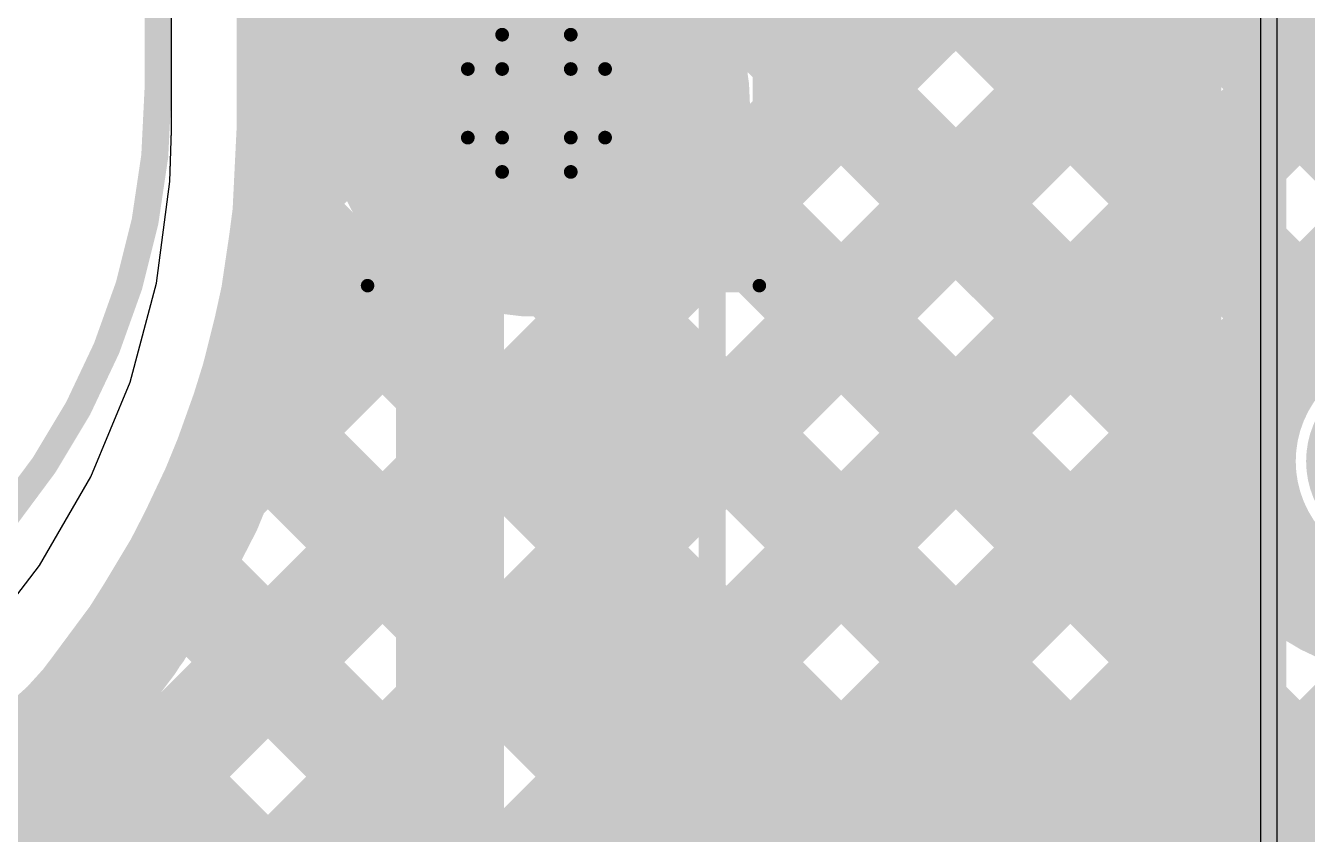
# Model space of a CAD drawing. Header units: millimetres. Extents: x 13 to 259, y -2 to 326.
# Drawn here: x 96.26 to 101.003, y 82.094 to 85.088 of the extents above; entities that cross this region are included whole.
import ezdxf

# ---------------------------------------------------------------- set-up
doc = ezdxf.new("R2010")
doc.units = ezdxf.units.MM
for name, color, linetype in [('BottomLayer', 5, 'Continuous'), ('BottomSolder', 6, 'Continuous'), ('ConnectLayer', 7, 'Continuous'), ('DrillDrawing', 1, 'Continuous'), ('Mechanical14', 56, 'Continuous'), ('Mechanical34', 56, 'Continuous'), ('Mechanical35', 56, 'Continuous'), ('Mechanical37', 56, 'Continuous'), ('Mechanical8', 56, 'Continuous'), ('MidLayer1', 16, 'Continuous'), ('MidLayer2', 76, 'Continuous'), ('MidLayer3', 90, 'Continuous'), ('MidLayer4', 156, 'Continuous'), ('MidLayer5', 130, 'Continuous'), ('MidLayer6', 216, 'Continuous'), ('MultiLayer', 9, 'Continuous'), ('TopLayer', 1, 'Continuous'), ('TopPaste', 8, 'Continuous'), ('TopSolder', 216, 'Continuous')]:
    doc.layers.add(name, color=color, linetype=linetype)

# ---------------------------------------------------------------- blocks, each defined once
blk = doc.blocks.new('PCB_CONN_1206F_40')
at = {"layer": 'Mechanical14', "const_width": 0.0999998}
for points in [[(-0.73208896, 1.0578592), (-0.73208896, -1.058672)], [(0.60927488, 1.0578592), (-0.73208896, 1.0578592)], [(0.61862208, -1.058672), (-0.73208896, -1.058672)]]:
    blk.add_lwpolyline(points, dxfattribs=at)
at = {"layer": 'Mechanical14', "const_width": 0.0499999}
for points in [[(-0.75708764, 1.0578592, 1), (-0.70709028, 1.0578592, 1)], [(-0.75708764, 1.0578592, 1), (-0.70709028, 1.0578592, 1)], [(0.5842761999999999, 1.0578592, 1), (0.63427356, 1.0578592, 1)], [(-0.75708764, -1.058672, 1), (-0.70709028, -1.058672, 1)], [(-0.75708764, -1.058672, 1), (-0.70709028, -1.058672, 1)], [(0.5936233999999999, -1.058672, 1), (0.64362076, -1.058672, 1)]]:
    blk.add_lwpolyline(points, format="xyb", close=True, dxfattribs=at)
at = {"layer": 'Mechanical34', "const_width": 0.0499999}
blk.add_lwpolyline([(0.62758574, -1.15628928), (-0.8249996199999998, -1.15000024)], dxfattribs=at)
at = {"layer": 'Mechanical34', "const_width": 0.02499868}
for points in [[(-0.8374989599999999, -1.15000024, 1), (-0.81250028, -1.15000024, 1)], [(0.6150864, -1.15628928, 1), (0.64008508, -1.15628928, 1)]]:
    blk.add_lwpolyline(points, format="xyb", close=True, dxfattribs=at)
at = {"layer": 'Mechanical35', "const_width": 0.0499999}
blk.add_lwpolyline([(0.62500002, 1.17499892), (-0.8249996199999998, 1.17499892)], dxfattribs=at)
at = {"layer": 'Mechanical35', "const_width": 0.02499868}
for points in [[(-0.8374989599999999, 1.17499892, 1), (-0.81250028, 1.17499892, 1)], [(0.6125006799999999, 1.17499892, 1), (0.63749936, 1.17499892, 1)]]:
    blk.add_lwpolyline(points, format="xyb", close=True, dxfattribs=at)
at = {"layer": 'Mechanical37', "const_width": 0.0499999}
blk.add_lwpolyline([(-0.8249996199999998, 1.17499892), (-0.8249996199999998, -1.15000024)], dxfattribs=at)
at = {"layer": 'Mechanical37', "const_width": 0.02499868}
for points in [[(-0.8374989599999999, 1.17499892, 1), (-0.81250028, 1.17499892, 1)], [(-0.8374989599999999, -1.15000024, 1), (-0.81250028, -1.15000024, 1)]]:
    blk.add_lwpolyline(points, format="xyb", close=True, dxfattribs=at)
at = {"layer": 'TopLayer'}
blk.add_solid([(-0.57500012, -0.8999982), (0.57500012, -0.8999982), (-0.57500012, 0.8999982), (0.57500012, 0.8999982)], dxfattribs=at)
at = {"layer": 'TopPaste'}
blk.add_solid([(-0.57500012, -0.8999982), (0.57500012, -0.8999982), (-0.57500012, 0.8999982), (0.57500012, 0.8999982)], dxfattribs=at)
at = {"layer": 'TopSolder'}
blk.add_solid([(-0.6766001199999999, -1.0015982), (0.6766001199999999, -1.0015982), (-0.6766001199999999, 1.0015982), (0.6766001199999999, 1.0015982)], dxfattribs=at)

msp = doc.modelspace()

# ---------------------------------------------------------------- linework, layer by layer
at = {"layer": 'BottomLayer', "const_width": 0.2499995}
msp.add_lwpolyline([(98.02504906, 84.80001074, 1), (98.27504601999999, 84.80001074, 1)], format="xyb", close=True, dxfattribs=at)
at = {"layer": 'BottomSolder', "const_width": 0.3515995}
msp.add_lwpolyline([(101.17424774, 83.47500957999999, 1), (101.5258447, 83.47500957999999, 1)], format="xyb", close=True, dxfattribs=at)
at = {"layer": 'ConnectLayer'}
for p, q in [((96.80004261999999, 84.70000585999999), (96.80004261999999, 118.75903604)), ((96.80004516, 84.70001094), (96.80004516, 118.7590208)), ((100.83111152, 77.72501092), (100.83111152, 95.34991597999999)), ((96.79381962, 84.51032373999999), (96.80002737999999, 84.69999315999999)), ((96.79383993999998, 84.51034152), (96.80004516, 84.70001094)), ((96.80002737999999, 84.69999315999999), (96.80004261999999, 84.70000585999999)), ((96.7443074, 84.13423356), (96.79381962, 84.51032373999999)), ((96.74433026, 84.13424626), (96.79383993999998, 84.51034152)), ((96.64612878, 83.76782331999999), (96.7443074, 84.13423356)), ((96.64615418, 83.76783094), (96.74433026, 84.13424626)), ((96.50096269999999, 83.41736173999999), (96.64612878, 83.76782331999999)), ((96.5009881, 83.41736682), (96.64615418, 83.76783094)), ((96.31129327999999, 83.08884576), (96.50096269999999, 83.41736173999999)), ((96.31131868, 83.0888483), (96.5009881, 83.41736682)), ((96.08036917999999, 82.78789893999999), (96.31129327999999, 83.08884576)), ((96.08039203999999, 82.7878964), (96.31131868, 83.0888483))]:
    msp.add_line(p, q, dxfattribs=at)
at = {"layer": 'ConnectLayer', "const_width": 0.3999992}
for points in [[(89.49074304, 72.52019023999999), (113.0826542, 96.1121014)], [(89.49074304, 72.52019023999999), (113.0826542, 96.1121014)], [(99.32054303999999, 82.35001056), (111.0205425, 94.05001001999999)], [(100.48445232, 81.10348524), (100.48445232, 89.99653323999999)], [(98.18701723999999, 87.64034796), (113.13861548, 72.68874971999999)], [(98.18701723999999, 87.64034796), (113.13861548, 72.68874971999999)], [(97.24004174, 84.70000585999999), (97.24004174, 87.23257382)], [(97.24004174, 84.70000585999999), (97.24004174, 87.23257382)], [(97.24004174, 84.70000585999999), (97.24004174, 87.23257382)], [(97.24004174, 84.70000585999999), (97.24004174, 87.23257382)], [(97.24004174, 84.70000585999999), (97.24004174, 87.23257382)], [(98.23645325999999, 84.66003133999999), (100.77881292, 87.20239099999999)], [(98.64550502, 87.18179667999999), (103.4772886, 82.35001056)], [(98.66479124, 85.088349), (100.778818, 87.20237576)], [(98.66479124, 85.088349), (100.778818, 87.20237576)], [(97.82443986, 87.15434943999999), (100.48445232, 84.49433698)], [(97.82447287999999, 87.15436467999999), (101.0168922, 83.96194536)], [(97.82447287999999, 87.15436467999999), (101.0168922, 83.96194536)], [(98.66479124, 85.088349), (100.48445232, 86.90801008)], [(87.01197736, 72.58700748), (101.20347806, 86.77850818)], [(87.01197736, 72.58700748), (101.20347806, 86.77850818)], [(98.37029856, 83.945349), (101.20346028, 86.77851071999999)], [(98.37029856, 83.945349), (101.20346028, 86.77851071999999)], [(98.37029856, 86.60847296), (101.01685156, 83.96191995999999)], [(92.49664, 78.07167012), (100.48445232, 86.05948244)], [(93.78998005999999, 79.36501018), (100.37498086, 85.95001098)], [(96.33556297999999, 79.36501018), (102.92056378, 85.95001098)], [(98.66479124, 85.088349), (99.52645322, 85.95001098)], [(99.02882657999999, 85.95001098), (101.0168922, 83.96194536)], [(99.87735422, 85.95001098), (106.46235502, 79.36501018)], [(98.21417492, 85.91606895999999), (100.77164504, 83.35859883999998)], [(93.15136818, 77.87787066), (100.79420278, 85.52070526)], [(93.15136818, 77.87787066), (100.79420278, 85.52070526)], [(94.63850769999999, 79.36501018), (100.79420278, 85.52070526)], [(98.37029856, 83.09682135999999), (100.7941977, 85.5207205)], [(98.64749637999999, 85.48276528), (100.48445232, 83.64580933999999)], [(98.64751415999999, 85.48279576), (100.7716298, 83.35868011999999)], [(98.64751415999999, 85.48279576), (100.7716298, 83.35868011999999)], [(98.64751415999999, 85.48279576), (100.7716298, 83.35868011999999)], [(93.34516764, 78.07167012), (100.48445232, 85.2109548)], [(97.24004174, 85.19321289999999), (97.56411272, 84.86914192)], [(97.24004174, 85.19321289999999), (97.56411272, 84.86914192)], [(97.24004174, 85.19321289999999), (97.56411272, 84.86914192)], [(97.24004174, 85.19321289999999), (97.56411272, 84.86914192)], [(97.24004174, 85.19316463999999), (97.56410763999999, 84.86909874)], [(93.59605106, 77.4740259), (101.25781628, 85.13579112)], [(93.59605106, 77.4740259), (101.25781628, 85.13579112)], [(95.48703533999999, 79.36501018), (101.25781628, 85.13579112)], [(98.47201539999999, 82.35001056), (101.2577985, 85.13579365999999)], [(98.28191164, 84.99980459999999), (100.93170568, 82.35001056)], [(97.23443341999999, 84.50651882), (97.56097582, 84.83306121999999)], [(97.23443341999999, 84.50651882), (97.56097582, 84.83306121999999)], [(97.23443341999999, 84.50651882), (97.56097582, 84.83306121999999)], [(97.23443341999999, 84.50651882), (97.56097582, 84.83306121999999)], [(97.23443341999999, 84.50651882), (97.56097582, 84.83306121999999)], [(98.69870024, 84.58303378), (100.48445232, 82.7972817)], [(98.69871294, 84.58306934), (111.50464872, 71.77713356)], [(98.69871294, 84.58306934), (111.50464872, 71.77713356)], [(98.69871294, 84.58306934), (103.9167721, 79.36501018)], [(94.19369527999999, 78.07167012), (100.48445232, 84.36242716)], [(97.22287388, 84.36180485999999), (100.47982444, 81.1048543)], [(97.22287895999999, 84.36184804), (100.47989302, 81.10483398)], [(97.22287895999999, 84.36184804), (100.47989302, 81.10483398)], [(97.22287895999999, 84.36184804), (97.83029963999999, 83.75442736)], [(97.22287895999999, 84.36184804), (100.47989302, 81.10483398)], [(96.976819, 83.40037676), (97.86170928, 84.28526704)], [(96.976819, 83.40037676), (97.86170928, 84.28526704)], [(96.976819, 83.40037676), (97.86170928, 84.28526704)], [(96.976819, 83.40037676), (97.86170928, 84.28526704)], [(97.83029963999999, 81.80000658), (97.83029963999999, 84.30416718)], [(98.37029856, 82.35001056), (98.37029856, 84.30416718)], [(96.976819, 83.40037676), (97.83029963999999, 84.25385739999999)], [(98.21913554, 84.21407084), (100.48445232, 81.94875406)], [(98.21917872, 84.21407592), (101.04561452, 81.38764012)], [(98.21917872, 84.21407592), (101.04561452, 81.38764012)], [(98.21917872, 84.21407592), (101.04561452, 81.38764012)], [(98.37029856, 84.06289004), (100.08317804, 82.35001056)], [(97.07452771999999, 83.66162338), (99.5465497, 81.1896014)], [(97.07454041999999, 83.66165894), (99.54659287999999, 81.18960648)], [(97.07454041999999, 83.66165894), (99.54659287999999, 81.18960648)], [(97.07454041999999, 83.66165894), (97.83029963999999, 82.90589972)], [(97.07454041999999, 83.66165894), (99.54659287999999, 81.18960648)], [(95.04222292, 78.07167012), (100.48445232, 83.51389952)], [(96.47504708, 82.05007719999999), (97.83029963999999, 83.40532976)], [(98.37029856, 83.21436239999998), (99.23465039999999, 82.35001056)], [(96.8161259, 83.07149756), (98.87133134, 81.01629212)], [(96.81614368, 83.07152804), (98.8713669, 81.01630481999999)], [(96.81614368, 83.07152804), (98.8713669, 81.01630481999999)], [(96.81614368, 83.07152804), (97.83029963999999, 82.05737208)], [(96.81614368, 83.07152804), (98.8713669, 81.01630481999999)], [(98.80755448, 80.98847404), (100.90581546, 83.08673501999999)], [(98.80755448, 80.98847404), (100.90581546, 83.08673501999999)], [(98.80755448, 80.98847404), (100.90581546, 83.08673501999999)], [(100.16907068, 82.35001056), (100.9058053, 83.08674518)], [(99.86960975999999, 81.20200168), (101.61592072, 82.94831264)], [(99.86960975999999, 81.20200168), (101.61592072, 82.94831264)], [(99.86960975999999, 81.20200168), (101.61592072, 82.94831264)], [(101.01759832, 82.35001056), (101.61588008, 82.94829232)], [(98.80755448, 80.98847404), (100.48445232, 82.66537188)], [(96.47107706, 82.56801875999999), (98.3346268, 80.70446902)], [(96.47109992, 82.56804416), (98.33465473999999, 80.70448934)], [(96.47109992, 82.56804416), (98.33465473999999, 80.70448934)], [(96.47109992, 82.56804416), (98.33465473999999, 80.70448934)], [(96.47504708, 81.80000658), (96.47504708, 82.57281681999999)], [(96.47504708, 82.56409699999999), (97.2391375, 81.80000658)], [(97.0735041, 81.80000658), (97.83029963999999, 82.55680212)], [(98.37029856, 82.35001056), (122.17504902, 82.35001056)], [(96.04814673999999, 82.14242143999999), (97.9085037, 80.28206448)], [(96.04817214, 82.1424443), (97.90852401999999, 80.28209242)], [(96.04817214, 82.1424443), (97.90852401999999, 80.28209242)], [(96.04817214, 82.1424443), (97.90852401999999, 80.28209242)]]:
    msp.add_lwpolyline(points, dxfattribs=at)
at = {"layer": 'ConnectLayer'}
for points, const_width in [([(101.94004504, 85.71853569999999, 1), (100.7600474, 85.71853569999999, 1)], 0.3999992), ([(101.94004504, 85.71853569999999, 1), (100.7600474, 85.71853569999999, 1)], 0.3999992), ([(101.94004504, 85.71853569999999, 1), (100.7600474, 85.71853569999999, 1)], 0.3999992), ([(97.14004193999999, 85.19321289999999, 1), (97.34004154, 85.19321289999999, 1)], 0.1999996), ([(97.14004193999999, 85.19321289999999, 1), (97.34004154, 85.19321289999999, 1)], 0.1999996), ([(97.14004193999999, 85.19321289999999, 1), (97.34004154, 85.19321289999999, 1)], 0.1999996), ([(97.14004193999999, 85.19321289999999, 1), (97.34004154, 85.19321289999999, 1)], 0.1999996), ([(97.14004193999999, 85.19316463999999, 1), (97.34004154, 85.19316463999999, 1)], 0.1999996), ([(100.38445252, 85.2109548, 1), (100.58445212, 85.2109548, 1)], 0.1999996), ([(98.56479144, 85.088349, 1), (98.76479103999999, 85.088349, 1)], 0.1999996), ([(98.56479144, 85.088349, 1), (98.76479103999999, 85.088349, 1)], 0.1999996), ([(98.56479144, 85.088349, 1), (98.76479103999999, 85.088349, 1)], 0.1999996), ([(98.56479144, 85.088349, 1), (98.76479103999999, 85.088349, 1)], 0.1999996), ([(98.18191184, 84.99980459999999, 1), (98.38191144, 84.99980459999999, 1)], 0.1999996), ([(97.46410784, 84.86909874, 1), (97.66410744, 84.86909874, 1)], 0.1999996), ([(97.46411291999999, 84.86914192, 1), (97.66411251999999, 84.86914192, 1)], 0.1999996), ([(97.46411291999999, 84.86914192, 1), (97.66411251999999, 84.86914192, 1)], 0.1999996), ([(97.46411291999999, 84.86914192, 1), (97.66411251999999, 84.86914192, 1)], 0.1999996), ([(97.46411291999999, 84.86914192, 1), (97.66411251999999, 84.86914192, 1)], 0.1999996), ([(97.46097601999999, 84.83306121999999, 1), (97.66097562, 84.83306121999999, 1)], 0.1999996), ([(97.46097601999999, 84.83306121999999, 1), (97.66097562, 84.83306121999999, 1)], 0.1999996), ([(97.46097601999999, 84.83306121999999, 1), (97.66097562, 84.83306121999999, 1)], 0.1999996), ([(97.46097601999999, 84.83306121999999, 1), (97.66097562, 84.83306121999999, 1)], 0.1999996), ([(97.46097601999999, 84.83306121999999, 1), (97.66097562, 84.83306121999999, 1)], 0.1999996), ([(98.02295102, 84.8420325, 1), (98.22295061999999, 84.8420325, 1)], 0.1999996), ([(98.02295102, 84.8420325, 1), (98.22295061999999, 84.8420325, 1)], 0.1999996), ([(98.02295102, 84.75798898, 1), (98.22295061999999, 84.75798898, 1)], 0.1999996), ([(98.02295102, 84.75798898, 1), (98.22295061999999, 84.75798898, 1)], 0.1999996), ([(98.02295102, 84.75798898, 1), (98.22295061999999, 84.75798898, 1)], 0.1999996), ([(98.64004656, 84.80001074, 1), (98.84004615999999, 84.80001074, 1)], 0.1999996), ([(98.64004656, 84.80001074, 1), (98.84004615999999, 84.80001074, 1)], 0.1999996), ([(98.64004656, 84.80001074, 1), (98.84004615999999, 84.80001074, 1)], 0.1999996), ([(98.64004656, 84.80001074, 1), (98.84004615999999, 84.80001074, 1)], 0.1999996), ([(98.64004656, 84.80001074, 1), (98.84004615999999, 84.80001074, 1)], 0.1999996), ([(98.64004656, 84.80001074, 1), (98.84004615999999, 84.80001074, 1)], 0.1999996), ([(98.64004656, 84.80001074, 1), (98.84004615999999, 84.80001074, 1)], 0.1999996), ([(98.64004656, 84.80001074, 1), (98.84004615999999, 84.80001074, 1)], 0.1999996), ([(97.14004193999999, 84.70000585999999, 1), (97.34004154, 84.70000585999999, 1)], 0.1999996), ([(97.14004193999999, 84.70000585999999, 1), (97.34004154, 84.70000585999999, 1)], 0.1999996), ([(97.14004193999999, 84.70000585999999, 1), (97.34004154, 84.70000585999999, 1)], 0.1999996), ([(97.14004193999999, 84.70000585999999, 1), (97.34004154, 84.70000585999999, 1)], 0.1999996), ([(97.14004193999999, 84.70000585999999, 1), (97.34004154, 84.70000585999999, 1)], 0.1999996), ([(97.14004193999999, 84.70000585999999, 1), (97.34004154, 84.70000585999999, 1)], 0.1999996), ([(97.14004193999999, 84.70000585999999, 1), (97.34004154, 84.70000585999999, 1)], 0.1999996), ([(97.14004193999999, 84.70000585999999, 1), (97.34004154, 84.70000585999999, 1)], 0.1999996), ([(97.14004193999999, 84.70000585999999, 1), (97.34004154, 84.70000585999999, 1)], 0.1999996), ([(97.14004193999999, 84.70000585999999, 1), (97.34004154, 84.70000585999999, 1)], 0.1999996), ([(98.13645346, 84.66003133999999, 1), (98.33645306, 84.66003133999999, 1)], 0.1999996), ([(98.59870044, 84.58303378, 1), (98.79870004, 84.58303378, 1)], 0.1999996), ([(98.59871314, 84.58306934, 1), (98.79871273999998, 84.58306934, 1)], 0.1999996), ([(98.59871314, 84.58306934, 1), (98.79871273999998, 84.58306934, 1)], 0.1999996), ([(98.59871314, 84.58306934, 1), (98.79871273999998, 84.58306934, 1)], 0.1999996), ([(97.13443362, 84.50651882, 1), (97.33443322, 84.50651882, 1)], 0.1999996), ([(97.13443362, 84.50651882, 1), (97.33443322, 84.50651882, 1)], 0.1999996), ([(97.13443362, 84.50651882, 1), (97.33443322, 84.50651882, 1)], 0.1999996), ([(97.13443362, 84.50651882, 1), (97.33443322, 84.50651882, 1)], 0.1999996), ([(97.13443362, 84.50651882, 1), (97.33443322, 84.50651882, 1)], 0.1999996), ([(100.38445252, 84.49433698, 1), (100.58445212, 84.49433698, 1)], 0.1999996), ([(97.12287407999999, 84.36180485999999, 1), (97.32287367999999, 84.36180485999999, 1)], 0.1999996), ([(97.12287916, 84.36184804, 1), (97.32287876, 84.36184804, 1)], 0.1999996), ([(97.12287916, 84.36184804, 1), (97.32287876, 84.36184804, 1)], 0.1999996), ([(97.12287916, 84.36184804, 1), (97.32287876, 84.36184804, 1)], 0.1999996), ([(97.12287916, 84.36184804, 1), (97.32287876, 84.36184804, 1)], 0.1999996), ([(100.38445252, 84.36242716, 1), (100.58445212, 84.36242716, 1)], 0.1999996), ([(97.73029984, 84.30416718, 1), (97.93029944, 84.30416718, 1)], 0.1999996), ([(97.73029984, 84.30416718, 1), (97.93029944, 84.30416718, 1)], 0.1999996), ([(97.76170948, 84.28526704, 1), (97.96170907999999, 84.28526704, 1)], 0.1999996), ([(97.76170948, 84.28526704, 1), (97.96170907999999, 84.28526704, 1)], 0.1999996), ([(97.76170948, 84.28526704, 1), (97.96170907999999, 84.28526704, 1)], 0.1999996), ([(97.76170948, 84.28526704, 1), (97.96170907999999, 84.28526704, 1)], 0.1999996), ([(98.27029876, 84.30416718, 1), (98.47029835999999, 84.30416718, 1)], 0.1999996), ([(98.27029876, 84.30416718, 1), (98.47029835999999, 84.30416718, 1)], 0.1999996), ([(98.27029876, 84.30416718, 1), (98.47029835999999, 84.30416718, 1)], 0.1999996), ([(97.73029984, 84.25385739999999, 1), (97.93029944, 84.25385739999999, 1)], 0.1999996), ([(98.11913574, 84.21407084, 1), (98.31913533999999, 84.21407084, 1)], 0.1999996), ([(98.11917892, 84.21407592, 1), (98.31917852, 84.21407592, 1)], 0.1999996), ([(98.11917892, 84.21407592, 1), (98.31917852, 84.21407592, 1)], 0.1999996), ([(98.11917892, 84.21407592, 1), (98.31917852, 84.21407592, 1)], 0.1999996), ([(98.27029876, 84.06289004, 1), (98.47029835999999, 84.06289004, 1)], 0.1999996), ([(101.94004504, 83.47500957999999, 1), (100.7600474, 83.47500957999999, 1)], 0.3999992), ([(101.94004504, 83.47500957999999, 1), (100.7600474, 83.47500957999999, 1)], 0.3999992), ([(101.94004504, 83.47500957999999, 1), (100.7600474, 83.47500957999999, 1)], 0.3999992), ([(101.94004504, 83.47500957999999, 1), (100.7600474, 83.47500957999999, 1)], 0.3999992), ([(100.91685176, 83.96191995999999, 1), (101.11685136, 83.96191995999999, 1)], 0.1999996), ([(100.9168924, 83.96194536, 1), (101.116892, 83.96194536, 1)], 0.1999996), ([(100.9168924, 83.96194536, 1), (101.116892, 83.96194536, 1)], 0.1999996), ([(100.9168924, 83.96194536, 1), (101.116892, 83.96194536, 1)], 0.1999996), ([(98.27029876, 83.945349, 1), (98.47029835999999, 83.945349, 1)], 0.1999996), ([(98.27029876, 83.945349, 1), (98.47029835999999, 83.945349, 1)], 0.1999996), ([(97.73029984, 83.75442736, 1), (97.93029944, 83.75442736, 1)], 0.1999996), ([(96.97452791999999, 83.66162338, 1), (97.17452752, 83.66162338, 1)], 0.1999996), ([(96.97454062, 83.66165894, 1), (97.17454022, 83.66165894, 1)], 0.1999996), ([(96.97454062, 83.66165894, 1), (97.17454022, 83.66165894, 1)], 0.1999996), ([(96.97454062, 83.66165894, 1), (97.17454022, 83.66165894, 1)], 0.1999996), ([(96.97454062, 83.66165894, 1), (97.17454022, 83.66165894, 1)], 0.1999996), ([(100.38445252, 83.64580933999999, 1), (100.58445212, 83.64580933999999, 1)], 0.1999996), ([(100.38445252, 83.51389952, 1), (100.58445212, 83.51389952, 1)], 0.1999996), ([(100.6600476, 83.47500957999999, 1), (100.8600472, 83.47500957999999, 1)], 0.1999996), ([(100.6600476, 83.47500957999999, 1), (100.8600472, 83.47500957999999, 1)], 0.1999996), ([(100.6600476, 83.47500957999999, 1), (100.8600472, 83.47500957999999, 1)], 0.1999996), ([(100.6600476, 83.47500957999999, 1), (100.8600472, 83.47500957999999, 1)], 0.1999996), ([(96.8768192, 83.40037676, 1), (97.07681879999998, 83.40037676, 1)], 0.1999996), ([(96.8768192, 83.40037676, 1), (97.07681879999998, 83.40037676, 1)], 0.1999996), ([(96.8768192, 83.40037676, 1), (97.07681879999998, 83.40037676, 1)], 0.1999996), ([(96.8768192, 83.40037676, 1), (97.07681879999998, 83.40037676, 1)], 0.1999996), ([(96.8768192, 83.40037676, 1), (97.07681879999998, 83.40037676, 1)], 0.1999996), ([(97.73029984, 83.40532976, 1), (97.93029944, 83.40532976, 1)], 0.1999996), ([(100.67163, 83.35868011999999, 1), (100.8716296, 83.35868011999999, 1)], 0.1999996), ([(100.67163, 83.35868011999999, 1), (100.8716296, 83.35868011999999, 1)], 0.1999996), ([(100.67163, 83.35868011999999, 1), (100.8716296, 83.35868011999999, 1)], 0.1999996), ([(100.67164524, 83.35859883999998, 1), (100.87164484, 83.35859883999998, 1)], 0.1999996), ([(98.27029876, 83.21436239999998, 1), (98.47029835999999, 83.21436239999998, 1)], 0.1999996), ([(98.27029876, 83.09682135999999, 1), (98.47029835999999, 83.09682135999999, 1)], 0.1999996), ([(96.7161261, 83.07149756, 1), (96.9161257, 83.07149756, 1)], 0.1999996), ([(96.71614388, 83.07152804, 1), (96.91614347999999, 83.07152804, 1)], 0.1999996), ([(96.71614388, 83.07152804, 1), (96.91614347999999, 83.07152804, 1)], 0.1999996), ([(96.71614388, 83.07152804, 1), (96.91614347999999, 83.07152804, 1)], 0.1999996), ([(96.71614388, 83.07152804, 1), (96.91614347999999, 83.07152804, 1)], 0.1999996), ([(100.8058055, 83.08674518, 1), (101.0058051, 83.08674518, 1)], 0.1999996), ([(100.80581566, 83.08673501999999, 1), (101.00581526, 83.08673501999999, 1)], 0.1999996), ([(100.80581566, 83.08673501999999, 1), (101.00581526, 83.08673501999999, 1)], 0.1999996), ([(100.80581566, 83.08673501999999, 1), (101.00581526, 83.08673501999999, 1)], 0.1999996), ([(97.73029984, 82.90589972, 1), (97.93029944, 82.90589972, 1)], 0.1999996), ([(100.38445252, 82.7972817, 1), (100.58445212, 82.7972817, 1)], 0.1999996), ([(100.38445252, 82.66537188, 1), (100.58445212, 82.66537188, 1)], 0.1999996), ([(96.37107725999999, 82.56801875999999, 1), (96.57107685999999, 82.56801875999999, 1)], 0.1999996), ([(96.37110012, 82.56804416, 1), (96.57109971999999, 82.56804416, 1)], 0.1999996), ([(96.37110012, 82.56804416, 1), (96.57109971999999, 82.56804416, 1)], 0.1999996), ([(96.37110012, 82.56804416, 1), (96.57109971999999, 82.56804416, 1)], 0.1999996), ([(96.37504727999999, 82.57281681999999, 1), (96.57504687999999, 82.57281681999999, 1)], 0.1999996), ([(96.37504727999999, 82.57281681999999, 1), (96.57504687999999, 82.57281681999999, 1)], 0.1999996), ([(96.37504727999999, 82.56409699999999, 1), (96.57504687999999, 82.56409699999999, 1)], 0.1999996), ([(97.73029984, 82.55680212, 1), (97.93029944, 82.55680212, 1)], 0.1999996), ([(98.27029876, 82.35001056, 1), (98.47029835999999, 82.35001056, 1)], 0.1999996), ([(98.27029876, 82.35001056, 1), (98.47029835999999, 82.35001056, 1)], 0.1999996), ([(98.3720156, 82.35001056, 1), (98.5720152, 82.35001056, 1)], 0.1999996), ([(99.13465059999999, 82.35001056, 1), (99.3346502, 82.35001056, 1)], 0.1999996), ([(99.22054324, 82.35001056, 1), (99.42054284, 82.35001056, 1)], 0.1999996), ([(99.98317824, 82.35001056, 1), (100.18317784, 82.35001056, 1)], 0.1999996), ([(100.06907088, 82.35001056, 1), (100.26907048, 82.35001056, 1)], 0.1999996), ([(100.83170588, 82.35001056, 1), (101.03170548, 82.35001056, 1)], 0.1999996), ([(100.91759852, 82.35001056, 1), (101.11759812, 82.35001056, 1)], 0.1999996), ([(97.73029984, 82.05737208, 1), (97.93029944, 82.05737208, 1)], 0.1999996), ([(96.37504727999999, 82.05007719999999, 1), (96.57504687999999, 82.05007719999999, 1)], 0.1999996), ([(100.38445252, 81.94875406, 1), (100.58445212, 81.94875406, 1)], 0.1999996)]:
    msp.add_lwpolyline(points, format="xyb", close=True, dxfattribs=dict(at, const_width=const_width))
at = {"layer": 'ConnectLayer', "const_width": 0.3999992}
for points in [[(101.94004504, 85.71853569999999, -1.225025785358467), (100.80735236, 85.95001098)], [(98.74004636, 84.80001074, -1.696587115094359), (97.83684013999999, 85.30001227999999)], [(98.74004636, 84.80001074, -1.696587115094359), (97.83684013999999, 85.30001227999999)], [(98.74004636, 84.80001074, -1.696587115094359), (97.83684013999999, 85.30001227999999)], [(98.74004636, 84.80001074, -1.696587115094359), (97.83684013999999, 85.30001227999999)], [(97.83029963999999, 84.30416718, -0.5450336815793821), (97.83029963999999, 85.2958543)], [(98.37029856, 85.2958543, -0.2548212656525748), (98.12295082, 84.8420325)], [(98.46325493999998, 85.30001227999999, -0.2583217546339066), (98.74004636, 84.80001074)], [(98.46325493999998, 85.30001227999999, -0.2583217546339066), (98.74004636, 84.80001074)], [(98.46325493999998, 85.30001227999999, -0.2583217546339066), (98.74004636, 84.80001074)], [(98.46325493999998, 85.30001227999999, -0.2583217546339066), (98.74004636, 84.80001074)], [(98.12295082, 84.75798898, -0.5450336815793821), (98.12295082, 84.8420325)], [(98.12295082, 84.75798898, -0.2548214994162751), (98.37029856, 84.30416718)], [(98.12295082, 84.75798898, -0.2548212656525748), (98.37029856, 84.30416718)], [(97.24004174, 84.70000585999999, -0.4140728472703051), (93.90165369999998, 81.36001253999999)], [(97.24004174, 84.70000585999999, -0.4140728472703051), (93.90165369999998, 81.36001253999999)], [(97.24004174, 84.70000585999999, -0.4140728472703051), (93.90165369999998, 81.36001253999999)], [(97.24004174, 84.70000585999999, -0.4140728472703051), (93.90165369999998, 81.36001253999999)], [(97.24004174, 84.70000585999999, -0.1743476052873754), (96.47504708, 82.57281681999999)]]:
    msp.add_lwpolyline(points, format="xyb", dxfattribs=at)
at = {"layer": 'DrillDrawing', "const_width": 0.0508}
for points in [[(98.02304754, 84.92701074), (98.02304754, 85.05401074)], [(98.02304754, 85.05401074), (98.27704754, 85.05401074)], [(98.27704754, 84.92701074), (98.27704754, 85.05401074)], [(97.89604754, 84.67301074), (97.89604754, 84.92701074)], [(97.89604754, 84.92701074), (98.02304754, 84.92701074)], [(98.27704754, 84.92701074), (98.40404754, 84.92701074)], [(98.40404754, 84.67301074), (98.40404754, 84.92701074)], [(97.89604754, 84.67301074), (98.02304754, 84.67301074)], [(98.02304754, 84.54601074), (98.02304754, 84.67301074)], [(98.27704754, 84.67301074), (98.40404754, 84.67301074)], [(98.27704754, 84.54601074), (98.27704754, 84.67301074)], [(98.02304754, 84.54601074), (98.27704754, 84.54601074)]]:
    msp.add_lwpolyline(points, dxfattribs=at)
at = {"layer": 'DrillDrawing', "const_width": 0.0254}
for points in [[(98.01034754, 85.05401074, 1), (98.03574753999999, 85.05401074, 1)], [(98.01034754, 85.05401074, 1), (98.03574753999999, 85.05401074, 1)], [(98.26434753999999, 85.05401074, 1), (98.28974754, 85.05401074, 1)], [(98.26434753999999, 85.05401074, 1), (98.28974754, 85.05401074, 1)], [(97.88334753999999, 84.92701074, 1), (97.90874754, 84.92701074, 1)], [(97.88334753999999, 84.92701074, 1), (97.90874754, 84.92701074, 1)], [(98.01034754, 84.92701074, 1), (98.03574753999999, 84.92701074, 1)], [(98.01034754, 84.92701074, 1), (98.03574753999999, 84.92701074, 1)], [(98.26434753999999, 84.92701074, 1), (98.28974754, 84.92701074, 1)], [(98.26434753999999, 84.92701074, 1), (98.28974754, 84.92701074, 1)], [(98.39134753999998, 84.92701074, 1), (98.41674754, 84.92701074, 1)], [(98.39134753999998, 84.92701074, 1), (98.41674754, 84.92701074, 1)], [(97.88334753999999, 84.67301074, 1), (97.90874754, 84.67301074, 1)], [(97.88334753999999, 84.67301074, 1), (97.90874754, 84.67301074, 1)], [(98.01034754, 84.67301074, 1), (98.03574753999999, 84.67301074, 1)], [(98.01034754, 84.67301074, 1), (98.03574753999999, 84.67301074, 1)], [(98.26434753999999, 84.67301074, 1), (98.28974754, 84.67301074, 1)], [(98.26434753999999, 84.67301074, 1), (98.28974754, 84.67301074, 1)], [(98.39134753999998, 84.67301074, 1), (98.41674754, 84.67301074, 1)], [(98.39134753999998, 84.67301074, 1), (98.41674754, 84.67301074, 1)], [(98.01034754, 84.54601074, 1), (98.03574753999999, 84.54601074, 1)], [(98.01034754, 84.54601074, 1), (98.03574753999999, 84.54601074, 1)], [(98.26434753999999, 84.54601074, 1), (98.28974754, 84.54601074, 1)], [(98.26434753999999, 84.54601074, 1), (98.28974754, 84.54601074, 1)]]:
    msp.add_lwpolyline(points, format="xyb", close=True, dxfattribs=at)
at = {"layer": 'Mechanical34', "const_width": 0.0999998}
for points in [[(96.74955503999999, 84.85001317999999), (96.74955758, 118.85001376)], [(97.19955667999999, 84.69997029999999), (97.19955667999999, 118.75027558)], [(100.8750459, 80.51038254), (100.8750459, 90.5500094)]]:
    msp.add_lwpolyline(points, dxfattribs=at)
for points in [[(96.74955758, 84.85001317999999, -0.4142135623730951), (94.2495575, 82.3500131)], [(97.19955667999999, 84.69997029999999, -0.4142135623730951), (94.29959803999999, 81.80001166)]]:
    msp.add_lwpolyline(points, format="xyb", dxfattribs=at)
at = {"layer": 'Mechanical34', "const_width": 0.0499999}
for points in [[(96.72455636, 84.85001317999999, 1), (96.77455371999999, 84.85001317999999, 1)], [(96.7245589, 84.85001317999999, 1), (96.77455626, 84.85001317999999, 1)], [(97.17455799999999, 84.69997029999999, 1), (97.22455536, 84.69997029999999, 1)], [(97.17455799999999, 84.69997029999999, 1), (97.22455536, 84.69997029999999, 1)]]:
    msp.add_lwpolyline(points, format="xyb", close=True, dxfattribs=at)
at = {"layer": 'Mechanical8', "const_width": 0.0999998}
msp.add_lwpolyline([(98.80002592, 76.60001444), (98.80002592, 126.60004144)], dxfattribs=at)
at = {"layer": 'MidLayer1', "const_width": 0.2499995}
msp.add_lwpolyline([(98.02504906, 84.80001074, 1), (98.27504601999999, 84.80001074, 1)], format="xyb", close=True, dxfattribs=at)
at = {"layer": 'MidLayer2', "const_width": 0.2499995}
msp.add_lwpolyline([(98.02504906, 84.80001074, 1), (98.27504601999999, 84.80001074, 1)], format="xyb", close=True, dxfattribs=at)
at = {"layer": 'MidLayer3', "const_width": 0.2499995}
msp.add_lwpolyline([(98.02504906, 84.80001074, 1), (98.27504601999999, 84.80001074, 1)], format="xyb", close=True, dxfattribs=at)
at = {"layer": 'MidLayer4', "const_width": 0.2499995}
msp.add_lwpolyline([(98.02504906, 84.80001074, 1), (98.27504601999999, 84.80001074, 1)], format="xyb", close=True, dxfattribs=at)
at = {"layer": 'MidLayer5', "const_width": 0.2499995}
msp.add_lwpolyline([(98.02504906, 84.80001074, 1), (98.27504601999999, 84.80001074, 1)], format="xyb", close=True, dxfattribs=at)
at = {"layer": 'MidLayer6', "const_width": 0.2499995}
msp.add_lwpolyline([(98.02504906, 84.80001074, 1), (98.27504601999999, 84.80001074, 1)], format="xyb", close=True, dxfattribs=at)
at = {"layer": 'MultiLayer', "const_width": 0.2499995}
msp.add_lwpolyline([(98.02504906, 84.80001074, 1), (98.27504601999999, 84.80001074, 1)], format="xyb", close=True, dxfattribs=at)
at = {"layer": 'TopLayer'}
msp.add_line((100.88980076, 108.67408796), (100.88979314, 79.26255166), dxfattribs=at)
at = {"layer": 'TopLayer', "const_width": 0.2499995}
msp.add_lwpolyline([(98.02504906, 84.80001074, 1), (98.27504601999999, 84.80001074, 1)], format="xyb", close=True, dxfattribs=at)
at = {"layer": 'TopSolder', "const_width": 0.3515995}
msp.add_lwpolyline([(101.17424774, 83.47500957999999, 1), (101.5258447, 83.47500957999999, 1)], format="xyb", close=True, dxfattribs=at)

# ---------------------------------------------------------------- block references
at = {"rotation": 180}
msp.add_blockref('PCB_CONN_1206F_40', (98.15004499999999, 85.30000974), dxfattribs=at)

doc.saveas('drawing.dxf')
